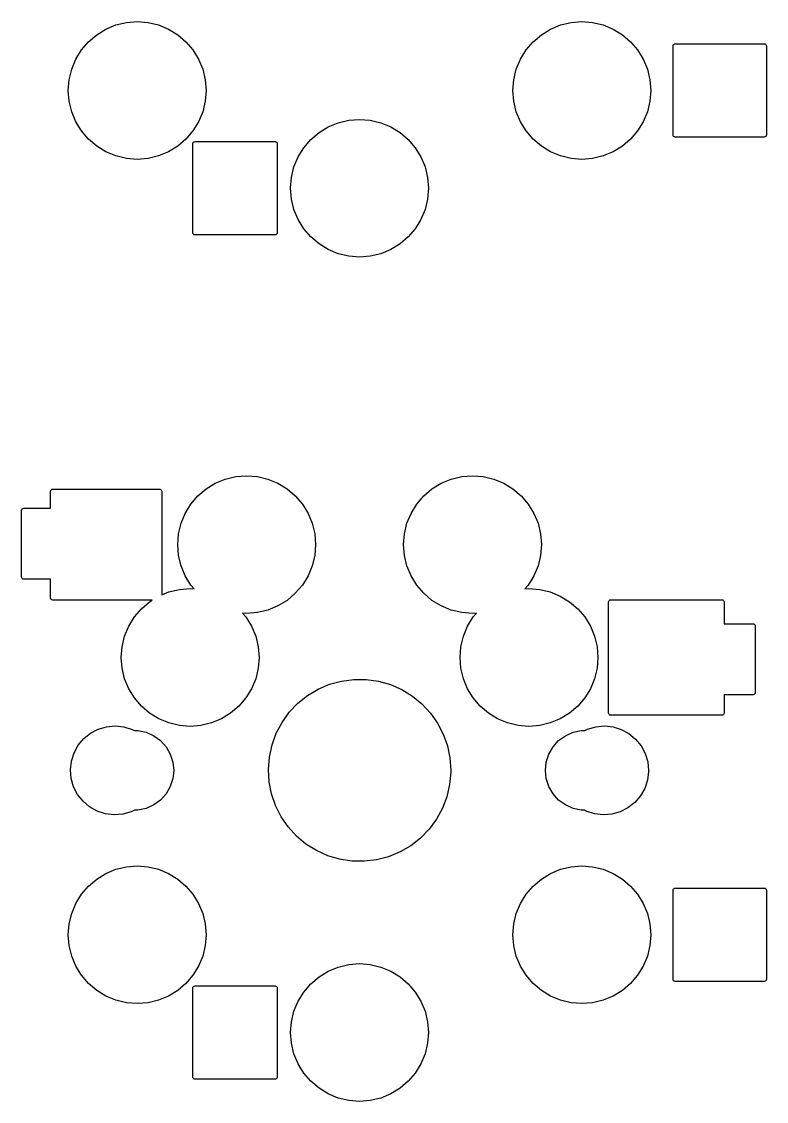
# Model space of a CAD drawing. Extents: x -8 to 140, y -39 to 78.
# Drawn here: x 11.4 to 28.15, y -7.45 to 16.85 of the extents above; entities that cross this region are included whole.
import ezdxf

# ---------------------------------------------------------------- set-up
doc = ezdxf.new("R2010")
doc.units = 0
doc.layers.add('BLACK', color=7, linetype='CONTINUOUS')

msp = doc.modelspace()

# ---------------------------------------------------------------- linework, layer by layer
at = {"layer": 'BLACK', "linetype": 'CONTINUOUS'}
for p, q in [((13.2963, 16.6811), (13.521, 16.7741)), ((13.521, 16.7741), (13.7575, 16.8309)), ((13.7575, 16.8309), (14, 16.85)), ((14, 16.85), (14.2425, 16.8309)), ((14.2425, 16.8309), (14.479, 16.7741)), ((14.479, 16.7741), (14.7037, 16.6811)), ((23.2963, 16.6811), (23.521, 16.7741)), ((23.521, 16.7741), (23.7575, 16.8309)), ((23.7575, 16.8309), (24, 16.85)), ((24, 16.85), (24.2425, 16.8309)), ((24.2425, 16.8309), (24.479, 16.7741)), ((24.479, 16.7741), (24.7037, 16.6811)), ((12.904, 16.396), (13.0889, 16.554)), ((13.0889, 16.554), (13.2963, 16.6811)), ((14.7037, 16.6811), (14.9111, 16.554)), ((14.9111, 16.554), (15.096, 16.396)), ((22.904, 16.396), (23.0889, 16.554)), ((23.0889, 16.554), (23.2963, 16.6811)), ((24.7037, 16.6811), (24.9111, 16.554)), ((24.9111, 16.554), (25.096, 16.396)), ((12.746, 16.2111), (12.904, 16.396)), ((15.096, 16.396), (15.254, 16.2111)), ((22.746, 16.2111), (22.904, 16.396)), ((25.096, 16.396), (25.254, 16.2111)), ((26.05, 16.3), (26.0538, 16.3191)), ((26.05, 14.3), (26.05, 16.3)), ((26.0538, 16.3191), (26.0646, 16.3354)), ((26.0646, 16.3354), (26.0809, 16.3462)), ((26.0809, 16.3462), (26.1, 16.35)), ((26.1, 16.35), (28.1, 16.35)), ((28.1, 16.35), (28.1191, 16.3462)), ((28.1191, 16.3462), (28.1354, 16.3354)), ((28.1354, 16.3354), (28.1462, 16.3191)), ((28.1462, 16.3191), (28.15, 16.3)), ((28.15, 16.3), (28.15, 14.3)), ((12.6189, 16.0037), (12.746, 16.2111)), ((15.254, 16.2111), (15.3811, 16.0037)), ((22.6189, 16.0037), (22.746, 16.2111)), ((25.254, 16.2111), (25.3811, 16.0037)), ((12.5259, 15.779), (12.6189, 16.0037)), ((15.3811, 16.0037), (15.4741, 15.779)), ((22.5259, 15.779), (22.6189, 16.0037)), ((25.3811, 16.0037), (25.4741, 15.779)), ((12.4691, 15.5425), (12.5259, 15.779)), ((15.4741, 15.779), (15.5309, 15.5425)), ((22.4691, 15.5425), (22.5259, 15.779)), ((25.4741, 15.779), (25.5309, 15.5425)), ((12.45, 15.3), (12.4691, 15.5425)), ((15.5309, 15.5425), (15.55, 15.3)), ((22.45, 15.3), (22.4691, 15.5425)), ((25.5309, 15.5425), (25.55, 15.3)), ((12.4691, 15.0575), (12.45, 15.3)), ((15.55, 15.3), (15.5309, 15.0575)), ((22.4691, 15.0575), (22.45, 15.3)), ((25.55, 15.3), (25.5309, 15.0575)), ((12.5259, 14.821), (12.4691, 15.0575)), ((15.5309, 15.0575), (15.4741, 14.821)), ((22.5259, 14.821), (22.4691, 15.0575)), ((25.5309, 15.0575), (25.4741, 14.821)), ((12.6189, 14.5963), (12.5259, 14.821)), ((12.746, 14.3889), (12.6189, 14.5963)), ((15.3811, 14.5963), (15.254, 14.3889)), ((15.4741, 14.821), (15.3811, 14.5963)), ((18.521, 14.5741), (18.7575, 14.6309)), ((18.7575, 14.6309), (19, 14.65)), ((19, 14.65), (19.2425, 14.6309)), ((19.2425, 14.6309), (19.479, 14.5741)), ((22.6189, 14.5963), (22.5259, 14.821)), ((22.746, 14.3889), (22.6189, 14.5963)), ((25.3811, 14.5963), (25.254, 14.3889)), ((25.4741, 14.821), (25.3811, 14.5963)), ((12.904, 14.204), (12.746, 14.3889)), ((15.254, 14.3889), (15.096, 14.204)), ((17.904, 14.196), (18.0889, 14.354)), ((18.0889, 14.354), (18.2963, 14.4811)), ((18.2963, 14.4811), (18.521, 14.5741)), ((19.479, 14.5741), (19.7037, 14.4811)), ((19.7037, 14.4811), (19.9111, 14.354)), ((19.9111, 14.354), (20.096, 14.196)), ((22.904, 14.204), (22.746, 14.3889)), ((25.254, 14.3889), (25.096, 14.204)), ((13.0889, 14.046), (12.904, 14.204)), ((15.096, 14.204), (14.9111, 14.046)), ((15.25, 14.1), (15.2538, 14.1191)), ((15.25, 12.1), (15.25, 14.1)), ((15.2538, 14.1191), (15.2646, 14.1354)), ((15.2646, 14.1354), (15.2809, 14.1462)), ((15.2809, 14.1462), (15.3, 14.15)), ((15.3, 14.15), (17.1, 14.15)), ((17.1, 14.15), (17.1191, 14.1462)), ((17.1191, 14.1462), (17.1354, 14.1354)), ((17.1354, 14.1354), (17.1462, 14.1191)), ((17.1462, 14.1191), (17.15, 14.1)), ((17.15, 14.1), (17.15, 12.1)), ((17.746, 14.0111), (17.904, 14.196)), ((20.096, 14.196), (20.254, 14.0111)), ((23.0889, 14.046), (22.904, 14.204)), ((25.096, 14.204), (24.9111, 14.046)), ((26.0538, 14.2809), (26.05, 14.3)), ((26.0646, 14.2646), (26.0538, 14.2809)), ((26.0809, 14.2538), (26.0646, 14.2646)), ((26.1, 14.25), (26.0809, 14.2538)), ((28.1, 14.25), (26.1, 14.25)), ((28.1191, 14.2538), (28.1, 14.25)), ((28.1354, 14.2646), (28.1191, 14.2538)), ((28.1462, 14.2809), (28.1354, 14.2646)), ((28.15, 14.3), (28.1462, 14.2809)), ((13.2963, 13.9189), (13.0889, 14.046)), ((13.521, 13.8259), (13.2963, 13.9189)), ((14.7037, 13.9189), (14.479, 13.8259)), ((14.9111, 14.046), (14.7037, 13.9189)), ((17.6189, 13.8037), (17.746, 14.0111)), ((20.254, 14.0111), (20.3811, 13.8037)), ((23.2963, 13.9189), (23.0889, 14.046)), ((23.521, 13.8259), (23.2963, 13.9189)), ((24.7037, 13.9189), (24.479, 13.8259)), ((24.9111, 14.046), (24.7037, 13.9189)), ((13.7575, 13.7691), (13.521, 13.8259)), ((14, 13.75), (13.7575, 13.7691)), ((14.2425, 13.7691), (14, 13.75)), ((14.479, 13.8259), (14.2425, 13.7691)), ((17.5259, 13.579), (17.6189, 13.8037)), ((20.3811, 13.8037), (20.4741, 13.579)), ((23.7575, 13.7691), (23.521, 13.8259)), ((24, 13.75), (23.7575, 13.7691)), ((24.2425, 13.7691), (24, 13.75)), ((24.479, 13.8259), (24.2425, 13.7691)), ((17.4691, 13.3425), (17.5259, 13.579)), ((20.4741, 13.579), (20.5309, 13.3425)), ((17.45, 13.1), (17.4691, 13.3425)), ((20.5309, 13.3425), (20.55, 13.1)), ((17.4691, 12.8575), (17.45, 13.1)), ((20.55, 13.1), (20.5309, 12.8575)), ((17.5259, 12.621), (17.4691, 12.8575)), ((20.5309, 12.8575), (20.4741, 12.621)), ((17.6189, 12.3963), (17.5259, 12.621)), ((17.746, 12.1889), (17.6189, 12.3963)), ((20.3811, 12.3963), (20.254, 12.1889)), ((20.4741, 12.621), (20.3811, 12.3963)), ((17.904, 12.004), (17.746, 12.1889)), ((20.254, 12.1889), (20.096, 12.004)), ((15.2538, 12.0809), (15.25, 12.1)), ((15.2646, 12.0646), (15.2538, 12.0809)), ((15.2809, 12.0538), (15.2646, 12.0646)), ((15.3, 12.05), (15.2809, 12.0538)), ((17.1, 12.05), (15.3, 12.05)), ((17.1191, 12.0538), (17.1, 12.05)), ((17.1354, 12.0646), (17.1191, 12.0538)), ((17.1462, 12.0809), (17.1354, 12.0646)), ((17.15, 12.1), (17.1462, 12.0809)), ((18.0889, 11.846), (17.904, 12.004)), ((20.096, 12.004), (19.9111, 11.846)), ((18.2963, 11.7189), (18.0889, 11.846)), ((18.521, 11.6259), (18.2963, 11.7189)), ((19.7037, 11.7189), (19.479, 11.6259)), ((19.9111, 11.846), (19.7037, 11.7189)), ((18.7575, 11.5691), (18.521, 11.6259)), ((19, 11.55), (18.7575, 11.5691)), ((19.2425, 11.5691), (19, 11.55)), ((19.479, 11.6259), (19.2425, 11.5691)), ((15.981, 6.55414), (16.2175, 6.61092)), ((16.2175, 6.61092), (16.46, 6.63)), ((16.46, 6.63), (16.7025, 6.61092)), ((16.7025, 6.61092), (16.939, 6.55414)), ((21.061, 6.55414), (21.2975, 6.61092)), ((21.2975, 6.61092), (21.54, 6.63)), ((21.54, 6.63), (21.7825, 6.61092)), ((21.7825, 6.61092), (22.019, 6.55414)), ((12.0646, 6.31535), (12.0809, 6.32619)), ((12.0809, 6.32619), (12.1, 6.33)), ((12.1, 6.33), (14.5, 6.33)), ((14.5, 6.33), (14.5191, 6.32619)), ((14.5191, 6.32619), (14.5354, 6.31535)), ((15.364, 6.17602), (15.5489, 6.33398)), ((15.5489, 6.33398), (15.7563, 6.46106)), ((15.7563, 6.46106), (15.981, 6.55414)), ((16.939, 6.55414), (17.1637, 6.46106)), ((17.1637, 6.46106), (17.3711, 6.33398)), ((17.3711, 6.33398), (17.556, 6.17602)), ((20.444, 6.17602), (20.6289, 6.33398)), ((20.6289, 6.33398), (20.8363, 6.46106)), ((20.8363, 6.46106), (21.061, 6.55414)), ((22.019, 6.55414), (22.2437, 6.46106)), ((22.2437, 6.46106), (22.4511, 6.33398)), ((22.4511, 6.33398), (22.636, 6.17602)), ((12.05, 6.28), (12.0538, 6.29913)), ((12.05, 5.9), (12.05, 6.28)), ((12.0538, 6.29913), (12.0646, 6.31535)), ((14.5354, 6.31535), (14.5462, 6.29913)), ((14.5462, 6.29913), (14.55, 6.28)), ((14.55, 6.28), (14.55, 3.94744)), ((15.206, 5.99107), (15.364, 6.17602)), ((17.556, 6.17602), (17.714, 5.99107)), ((20.286, 5.99107), (20.444, 6.17602)), ((22.636, 6.17602), (22.794, 5.99107)), ((11.4, 5.85), (11.4038, 5.86913)), ((11.4, 4.35), (11.4, 5.85)), ((11.4038, 5.86913), (11.4146, 5.88535)), ((11.4146, 5.88535), (11.4309, 5.89619)), ((11.4309, 5.89619), (11.45, 5.9)), ((11.45, 5.9), (12.05, 5.9)), ((15.0789, 5.78368), (15.206, 5.99107)), ((17.714, 5.99107), (17.8411, 5.78368)), ((20.1589, 5.78368), (20.286, 5.99107)), ((22.794, 5.99107), (22.9211, 5.78368)), ((14.9859, 5.55898), (15.0789, 5.78368)), ((17.8411, 5.78368), (17.9341, 5.55898)), ((20.0659, 5.55898), (20.1589, 5.78368)), ((22.9211, 5.78368), (23.0141, 5.55898)), ((14.9291, 5.32247), (14.9859, 5.55898)), ((17.9341, 5.55898), (17.9909, 5.32247)), ((20.0091, 5.32247), (20.0659, 5.55898)), ((23.0141, 5.55898), (23.0709, 5.32247)), ((14.91, 5.08), (14.9291, 5.32247)), ((17.9909, 5.32247), (18.01, 5.08)), ((19.99, 5.08), (20.0091, 5.32247)), ((23.0709, 5.32247), (23.09, 5.08)), ((14.9291, 4.83753), (14.91, 5.08)), ((18.01, 5.08), (17.9909, 4.83753)), ((20.0091, 4.83753), (19.99, 5.08)), ((23.09, 5.08), (23.0709, 4.83753)), ((14.9859, 4.60102), (14.9291, 4.83753)), ((17.9909, 4.83753), (17.9341, 4.60102)), ((20.0659, 4.60102), (20.0091, 4.83753)), ((23.0709, 4.83753), (23.0141, 4.60102)), ((15.0789, 4.37631), (14.9859, 4.60102)), ((15.206, 4.16893), (15.0789, 4.37631)), ((17.8411, 4.37631), (17.714, 4.16893)), ((17.9341, 4.60102), (17.8411, 4.37631)), ((20.1589, 4.37631), (20.0659, 4.60102)), ((20.286, 4.16893), (20.1589, 4.37631)), ((22.9211, 4.37631), (22.794, 4.16893)), ((23.0141, 4.60102), (22.9211, 4.37631)), ((11.4038, 4.33087), (11.4, 4.35)), ((11.4146, 4.31464), (11.4038, 4.33087)), ((11.4309, 4.30381), (11.4146, 4.31464)), ((11.45, 4.3), (11.4309, 4.30381)), ((12.05, 4.3), (11.45, 4.3)), ((12.05, 3.88), (12.05, 4.3)), ((15.2794, 4.08296), (15.206, 4.16893)), ((17.714, 4.16893), (17.556, 3.98398)), ((20.444, 3.98398), (20.286, 4.16893)), ((22.794, 4.16893), (22.7205, 4.08296)), ((14.55, 3.94744), (14.711, 4.01414)), ((14.711, 4.01414), (14.9475, 4.07092)), ((14.9475, 4.07092), (15.19, 4.09)), ((15.19, 4.09), (15.2794, 4.08296)), ((17.556, 3.98398), (17.3711, 3.82602)), ((20.6289, 3.82602), (20.444, 3.98398)), ((22.7205, 4.08296), (22.81, 4.09)), ((22.81, 4.09), (23.0525, 4.07092)), ((23.0525, 4.07092), (23.289, 4.01414)), ((23.289, 4.01414), (23.5137, 3.92106)), ((23.5137, 3.92106), (23.7211, 3.79398)), ((12.0538, 3.86087), (12.05, 3.88)), ((12.0646, 3.84464), (12.0538, 3.86087)), ((12.0809, 3.83381), (12.0646, 3.84464)), ((12.1, 3.83), (12.0809, 3.83381)), ((14.3377, 3.83), (12.1, 3.83)), ((14.094, 3.63602), (14.2789, 3.79398)), ((14.2789, 3.79398), (14.3377, 3.83)), ((17.1637, 3.69894), (16.939, 3.60586)), ((17.3711, 3.82602), (17.1637, 3.69894)), ((20.8363, 3.69894), (20.6289, 3.82602)), ((21.061, 3.60586), (20.8363, 3.69894)), ((23.7211, 3.79398), (23.906, 3.63602)), ((24.6, 3.79), (24.6038, 3.80913)), ((24.6, 1.29), (24.6, 3.79)), ((24.6038, 3.80913), (24.6146, 3.82536)), ((24.6146, 3.82536), (24.6309, 3.8362)), ((24.6309, 3.8362), (24.65, 3.84)), ((24.65, 3.84), (27.15, 3.84)), ((27.15, 3.84), (27.1691, 3.8362)), ((27.1691, 3.8362), (27.1854, 3.82536)), ((27.1854, 3.82536), (27.1962, 3.80913)), ((27.1962, 3.80913), (27.2, 3.79)), ((27.2, 3.79), (27.2, 3.3)), ((13.8089, 3.24369), (13.936, 3.45107)), ((13.936, 3.45107), (14.094, 3.63602)), ((16.46, 3.53), (16.3705, 3.53704)), ((16.3705, 3.53704), (16.444, 3.45107)), ((16.444, 3.45107), (16.5711, 3.24369)), ((16.7025, 3.54908), (16.46, 3.53)), ((16.939, 3.60586), (16.7025, 3.54908)), ((21.2975, 3.54908), (21.061, 3.60586)), ((21.54, 3.53), (21.2975, 3.54908)), ((21.4289, 3.24368), (21.556, 3.45107)), ((21.6295, 3.53704), (21.54, 3.53)), ((21.556, 3.45107), (21.6295, 3.53704)), ((23.906, 3.63602), (24.064, 3.45107)), ((24.064, 3.45107), (24.1911, 3.24368)), ((13.7159, 3.01898), (13.8089, 3.24369)), ((16.5711, 3.24369), (16.6641, 3.01898)), ((21.3359, 3.01898), (21.4289, 3.24368)), ((24.1911, 3.24368), (24.2841, 3.01898)), ((27.2, 3.3), (27.85, 3.3)), ((27.85, 3.3), (27.8691, 3.29619)), ((27.8691, 3.29619), (27.8854, 3.28536)), ((27.8854, 3.28536), (27.8962, 3.26913)), ((27.8962, 3.26913), (27.9, 3.25)), ((27.9, 3.25), (27.9, 1.75)), ((13.6591, 2.78247), (13.7159, 3.01898)), ((16.6641, 3.01898), (16.7209, 2.78247)), ((21.2791, 2.78247), (21.3359, 3.01898)), ((24.2841, 3.01898), (24.3409, 2.78247)), ((13.64, 2.54), (13.6591, 2.78247)), ((16.7209, 2.78247), (16.74, 2.54)), ((21.26, 2.54), (21.2791, 2.78247)), ((24.3409, 2.78247), (24.36, 2.54)), ((13.6591, 2.29753), (13.64, 2.54)), ((16.74, 2.54), (16.7209, 2.29753)), ((21.2791, 2.29753), (21.26, 2.54)), ((24.36, 2.54), (24.3409, 2.29753)), ((13.7159, 2.06102), (13.6591, 2.29753)), ((16.7209, 2.29753), (16.6641, 2.06102)), ((21.3359, 2.06102), (21.2791, 2.29753)), ((24.3409, 2.29753), (24.2841, 2.06102)), ((13.8089, 1.83632), (13.7159, 2.06102)), ((16.6641, 2.06102), (16.5711, 1.83632)), ((18.3258, 1.93597), (18.5948, 2.00956)), ((18.5948, 2.00956), (18.8713, 2.04595)), ((18.8713, 2.04595), (19.1501, 2.04449)), ((19.1501, 2.04449), (19.4262, 2.0052)), ((19.4262, 2.0052), (19.6944, 1.92881)), ((21.4289, 1.83631), (21.3359, 2.06102)), ((24.2841, 2.06102), (24.1911, 1.83631)), ((13.936, 1.62893), (13.8089, 1.83632)), ((16.5711, 1.83632), (16.444, 1.62893)), ((17.83, 1.68336), (18.0693, 1.82656)), ((18.0693, 1.82656), (18.3258, 1.93597)), ((19.6944, 1.92881), (19.9498, 1.81672)), ((19.9498, 1.81672), (20.1875, 1.67101)), ((21.556, 1.62893), (21.4289, 1.83631)), ((24.1911, 1.83631), (24.064, 1.62893)), ((27.8691, 1.70381), (27.85, 1.7)), ((27.8854, 1.71464), (27.8691, 1.70381)), ((27.8962, 1.73087), (27.8854, 1.71464)), ((27.9, 1.75), (27.8962, 1.73087)), ((14.094, 1.44398), (13.936, 1.62893)), ((16.444, 1.62893), (16.286, 1.44398)), ((17.4204, 1.30672), (17.6124, 1.509)), ((17.6124, 1.509), (17.83, 1.68336)), ((20.1875, 1.67101), (20.4033, 1.49439)), ((20.4033, 1.49439), (20.5931, 1.29011)), ((21.714, 1.44398), (21.556, 1.62893)), ((24.064, 1.62893), (23.906, 1.44398)), ((27.85, 1.7), (27.2, 1.7)), ((27.2, 1.7), (27.2, 1.29)), ((14.2789, 1.28602), (14.094, 1.44398)), ((14.4863, 1.15894), (14.2789, 1.28602)), ((16.1011, 1.28602), (15.8937, 1.15894)), ((16.286, 1.44398), (16.1011, 1.28602)), ((17.2577, 1.08026), (17.4204, 1.30672)), ((20.5931, 1.29011), (20.7535, 1.06195)), ((21.8989, 1.28602), (21.714, 1.44398)), ((22.1063, 1.15894), (21.8989, 1.28602)), ((23.7211, 1.28602), (23.5137, 1.15894)), ((23.906, 1.44398), (23.7211, 1.28602)), ((24.6038, 1.27087), (24.6, 1.29)), ((24.6146, 1.25465), (24.6038, 1.27087)), ((24.6309, 1.24381), (24.6146, 1.25465)), ((24.65, 1.24), (24.6309, 1.24381)), ((27.15, 1.24), (24.65, 1.24)), ((27.1691, 1.24381), (27.15, 1.24)), ((27.1854, 1.25465), (27.1691, 1.24381)), ((27.1962, 1.27087), (27.1854, 1.25465)), ((27.2, 1.29), (27.1962, 1.27087)), ((13.1254, 0.92718), (13.3126, 0.98229)), ((13.3126, 0.98229), (13.507, 0.99998)), ((13.507, 0.99998), (13.7011, 0.97957)), ((13.7011, 0.97957), (13.8875, 0.92186)), ((14.711, 1.06586), (14.4863, 1.15894)), ((14.9475, 1.00908), (14.711, 1.06586)), ((15.19, 0.99), (14.9475, 1.00908)), ((15.4325, 1.00908), (15.19, 0.99)), ((15.669, 1.06586), (15.4325, 1.00908)), ((15.8937, 1.15894), (15.669, 1.06586)), ((17.1272, 0.83381), (17.2577, 1.08026)), ((20.7535, 1.06195), (20.8814, 0.81415)), ((22.331, 1.06586), (22.1063, 1.15894)), ((22.5675, 1.00908), (22.331, 1.06586)), ((22.81, 0.99), (22.5675, 1.00908)), ((23.0525, 1.00908), (22.81, 0.99)), ((23.289, 1.06586), (23.0525, 1.00908)), ((23.5137, 1.15894), (23.289, 1.06586)), ((24.1254, 0.92718), (24.3126, 0.98229)), ((24.3126, 0.98229), (24.507, 0.99998)), ((24.507, 0.99998), (24.7011, 0.97957)), ((24.7011, 0.97957), (24.8875, 0.92186)), ((12.8003, 0.71447), (12.9524, 0.83676)), ((12.9524, 0.83676), (13.1254, 0.92718)), ((13.8875, 0.92186), (13.9371, 0.89507)), ((13.9371, 0.89507), (14.0141, 0.89507)), ((14.0141, 0.89507), (14.1981, 0.85595)), ((14.1981, 0.85595), (14.37, 0.77942)), ((14.37, 0.77942), (14.5222, 0.66883)), ((17.0314, 0.57193), (17.1272, 0.83381)), ((20.8814, 0.81415), (20.9745, 0.55129)), ((23.4778, 0.66883), (23.63, 0.77942)), ((23.63, 0.77942), (23.8019, 0.85595)), ((23.8019, 0.85595), (23.9859, 0.89507)), ((23.9859, 0.89507), (24.064, 0.89507)), ((24.064, 0.89507), (24.1254, 0.92718)), ((24.8875, 0.92186), (25.0592, 0.82904)), ((25.0592, 0.82904), (25.2096, 0.70463)), ((12.5809, 0.39394), (12.6749, 0.56497)), ((12.6749, 0.56497), (12.8003, 0.71447)), ((14.5222, 0.66883), (14.6481, 0.52901)), ((14.6481, 0.52901), (14.7422, 0.36606)), ((16.972, 0.29947), (17.0314, 0.57193)), ((20.9745, 0.55129), (21.031, 0.27822)), ((23.2578, 0.36606), (23.3519, 0.52901)), ((23.3519, 0.52901), (23.4778, 0.66883)), ((25.2096, 0.70463), (25.3329, 0.55339)), ((25.3329, 0.55339), (25.4245, 0.38107)), ((12.5219, 0.20791), (12.5809, 0.39394)), ((14.7422, 0.36606), (14.8003, 0.18712)), ((16.9501, 0.02147), (16.972, 0.29947)), ((21.031, 0.27822), (21.05, 0)), ((23.1997, 0.18712), (23.2578, 0.36606)), ((25.4245, 0.38107), (25.481, 0.19423)), ((12.5001, 0.01396), (12.5219, 0.20791)), ((12.5164, -0.18052), (12.5001, 0.01396)), ((14.8003, 0.18712), (14.82, 0)), ((14.82, 0), (14.8003, -0.18712)), ((16.9662, -0.25693), (16.9501, 0.02147)), ((21.05, 0), (21.0495, -0.04293)), ((23.18, 0), (23.1997, 0.18712)), ((23.1997, -0.18712), (23.18, 0)), ((25.481, 0.19423), (25.5, 0)), ((25.5, 0), (25.4996, -0.02792)), ((12.5702, -0.36812), (12.5164, -0.18052)), ((14.8003, -0.18712), (14.7422, -0.36606)), ((21.0495, -0.04293), (21.0248, -0.32069)), ((23.2578, -0.36606), (23.1997, -0.18712)), ((25.4751, -0.22155), (25.4135, -0.40674)), ((25.4996, -0.02792), (25.4751, -0.22155)), ((12.6594, -0.54171), (12.5702, -0.36812)), ((14.7422, -0.36606), (14.6481, -0.52901)), ((17.0199, -0.53058), (16.9662, -0.25693)), ((21.0248, -0.32069), (20.9625, -0.59252)), ((23.3519, -0.52901), (23.2578, -0.36606)), ((25.4135, -0.40674), (25.3171, -0.57643)), ((12.7807, -0.69466), (12.6594, -0.54171)), ((12.9293, -0.82115), (12.7807, -0.69466)), ((14.5222, -0.66883), (14.37, -0.77942)), ((14.6481, -0.52901), (14.5222, -0.66883)), ((17.1102, -0.79441), (17.0199, -0.53058)), ((20.9625, -0.59252), (20.8639, -0.85338)), ((23.4778, -0.66883), (23.3519, -0.52901)), ((23.63, -0.77942), (23.4778, -0.66883)), ((25.1896, -0.72417), (25.0358, -0.84433)), ((25.3171, -0.57643), (25.1896, -0.72417)), ((13.0997, -0.91636), (12.9293, -0.82115)), ((13.2853, -0.97667), (13.0997, -0.91636)), ((13.8616, -0.93232), (13.6736, -0.98481)), ((13.9354, -0.89507), (13.8616, -0.93232)), ((14.0141, -0.89507), (13.9354, -0.89507)), ((14.1981, -0.85595), (14.0141, -0.89507)), ((14.37, -0.77942), (14.1981, -0.85595)), ((17.2355, -1.04353), (17.1102, -0.79441)), ((20.8639, -0.85338), (20.7309, -1.09844)), ((23.8019, -0.85595), (23.63, -0.77942)), ((23.9859, -0.89507), (23.8019, -0.85595)), ((24.0616, -0.89507), (23.9859, -0.89507)), ((24.0997, -0.91636), (24.0616, -0.89507)), ((24.2853, -0.97667), (24.0997, -0.91636)), ((24.8616, -0.93232), (24.6736, -0.98481)), ((25.0358, -0.84433), (24.8616, -0.93232)), ((13.4791, -0.99978), (13.2853, -0.97667)), ((13.6736, -0.98481), (13.4791, -0.99978)), ((17.3934, -1.27335), (17.2355, -1.04353)), ((20.7309, -1.09844), (20.5658, -1.32319)), ((24.4791, -0.99978), (24.2853, -0.97667)), ((24.6736, -0.98481), (24.4791, -0.99978)), ((17.5811, -1.47961), (17.3934, -1.27335)), ((20.5658, -1.32319), (20.3717, -1.52345)), ((17.795, -1.65848), (17.5811, -1.47961)), ((18.0313, -1.80667), (17.795, -1.65848)), ((20.1523, -1.69551), (19.9115, -1.83621)), ((20.3717, -1.52345), (20.1523, -1.69551)), ((18.2854, -1.92143), (18.0313, -1.80667)), ((18.5528, -2.00063), (18.2854, -1.92143)), ((19.6539, -1.94293), (19.3841, -2.01369)), ((19.9115, -1.83621), (19.6539, -1.94293)), ((13.521, -2.22586), (13.7575, -2.16908)), ((13.7575, -2.16908), (14, -2.15)), ((14, -2.15), (14.2425, -2.16908)), ((14.2425, -2.16908), (14.479, -2.22586)), ((18.8285, -2.04281), (18.5528, -2.00063)), ((19.1073, -2.04719), (18.8285, -2.04281)), ((19.3841, -2.01369), (19.1073, -2.04719)), ((23.521, -2.22586), (23.7575, -2.16908)), ((23.7575, -2.16908), (24, -2.15)), ((24, -2.15), (24.2425, -2.16908)), ((24.2425, -2.16908), (24.479, -2.22586)), ((13.0889, -2.44602), (13.2963, -2.31894)), ((13.2963, -2.31894), (13.521, -2.22586)), ((14.479, -2.22586), (14.7037, -2.31894)), ((14.7037, -2.31894), (14.9111, -2.44602)), ((23.0889, -2.44602), (23.2963, -2.31894)), ((23.2963, -2.31894), (23.521, -2.22586)), ((24.479, -2.22586), (24.7037, -2.31894)), ((24.7037, -2.31894), (24.9111, -2.44602)), ((12.746, -2.78893), (12.904, -2.60398)), ((12.904, -2.60398), (13.0889, -2.44602)), ((14.9111, -2.44602), (15.096, -2.60398)), ((15.096, -2.60398), (15.254, -2.78893)), ((22.746, -2.78893), (22.904, -2.60398)), ((22.904, -2.60398), (23.0889, -2.44602)), ((24.9111, -2.44602), (25.096, -2.60398)), ((25.096, -2.60398), (25.254, -2.78893)), ((26.0538, -2.68087), (26.0646, -2.66464)), ((26.0646, -2.66464), (26.0809, -2.65381)), ((26.0809, -2.65381), (26.1, -2.65)), ((26.1, -2.65), (28.1, -2.65)), ((28.1, -2.65), (28.1191, -2.65381)), ((28.1191, -2.65381), (28.1354, -2.66464)), ((28.1354, -2.66464), (28.1462, -2.68087)), ((12.6189, -2.99632), (12.746, -2.78893)), ((15.254, -2.78893), (15.3811, -2.99632)), ((22.6189, -2.99632), (22.746, -2.78893)), ((25.254, -2.78893), (25.3811, -2.99632)), ((26.05, -2.7), (26.0538, -2.68087)), ((26.05, -4.7), (26.05, -2.7)), ((28.1462, -2.68087), (28.15, -2.7)), ((28.15, -2.7), (28.15, -4.7)), ((12.5259, -3.22102), (12.6189, -2.99632)), ((15.3811, -2.99632), (15.4741, -3.22102)), ((22.5259, -3.22102), (22.6189, -2.99632)), ((25.3811, -2.99632), (25.4741, -3.22102)), ((12.4691, -3.45753), (12.5259, -3.22102)), ((15.4741, -3.22102), (15.5309, -3.45753)), ((22.4691, -3.45753), (22.5259, -3.22102)), ((25.4741, -3.22102), (25.5309, -3.45753)), ((12.45, -3.7), (12.4691, -3.45753)), ((15.5309, -3.45753), (15.55, -3.7)), ((22.45, -3.7), (22.4691, -3.45753)), ((25.5309, -3.45753), (25.55, -3.7)), ((12.4691, -3.94247), (12.45, -3.7)), ((15.55, -3.7), (15.5309, -3.94247)), ((22.4691, -3.94247), (22.45, -3.7)), ((25.55, -3.7), (25.5309, -3.94247)), ((12.5259, -4.17898), (12.4691, -3.94247)), ((15.5309, -3.94247), (15.4741, -4.17898)), ((22.5259, -4.17898), (22.4691, -3.94247)), ((25.5309, -3.94247), (25.4741, -4.17898)), ((12.6189, -4.40368), (12.5259, -4.17898)), ((15.4741, -4.17898), (15.3811, -4.40368)), ((18.521, -4.42586), (18.7575, -4.36908)), ((18.7575, -4.36908), (19, -4.35)), ((19, -4.35), (19.2425, -4.36908)), ((19.2425, -4.36908), (19.479, -4.42586)), ((22.6189, -4.40368), (22.5259, -4.17898)), ((25.4741, -4.17898), (25.3811, -4.40368)), ((12.746, -4.61107), (12.6189, -4.40368)), ((12.904, -4.79602), (12.746, -4.61107)), ((15.254, -4.61107), (15.096, -4.79602)), ((15.3811, -4.40368), (15.254, -4.61107)), ((18.0889, -4.64602), (18.2963, -4.51894)), ((18.2963, -4.51894), (18.521, -4.42586)), ((19.479, -4.42586), (19.7037, -4.51894)), ((19.7037, -4.51894), (19.9111, -4.64602)), ((22.746, -4.61107), (22.6189, -4.40368)), ((22.904, -4.79602), (22.746, -4.61107)), ((25.254, -4.61107), (25.096, -4.79602)), ((25.3811, -4.40368), (25.254, -4.61107)), ((13.0889, -4.95398), (12.904, -4.79602)), ((15.096, -4.79602), (14.9111, -4.95398)), ((15.2646, -4.86464), (15.2809, -4.85381)), ((15.2809, -4.85381), (15.3, -4.85)), ((15.3, -4.85), (17.1, -4.85)), ((17.1, -4.85), (17.1191, -4.85381)), ((17.1191, -4.85381), (17.1354, -4.86464)), ((17.746, -4.98893), (17.904, -4.80398)), ((17.904, -4.80398), (18.0889, -4.64602)), ((19.9111, -4.64602), (20.096, -4.80398)), ((20.096, -4.80398), (20.254, -4.98893)), ((23.0889, -4.95398), (22.904, -4.79602)), ((25.096, -4.79602), (24.9111, -4.95398)), ((26.0538, -4.71913), (26.05, -4.7)), ((26.0646, -4.73536), (26.0538, -4.71913)), ((26.0809, -4.74619), (26.0646, -4.73536)), ((26.1, -4.75), (26.0809, -4.74619)), ((28.1, -4.75), (26.1, -4.75)), ((28.1191, -4.74619), (28.1, -4.75)), ((28.1354, -4.73536), (28.1191, -4.74619)), ((28.1462, -4.71913), (28.1354, -4.73536)), ((28.15, -4.7), (28.1462, -4.71913)), ((13.2963, -5.08106), (13.0889, -4.95398)), ((13.521, -5.17414), (13.2963, -5.08106)), ((14.7037, -5.08106), (14.479, -5.17414)), ((14.9111, -4.95398), (14.7037, -5.08106)), ((15.25, -4.9), (15.2538, -4.88087)), ((15.25, -6.9), (15.25, -4.9)), ((15.2538, -4.88087), (15.2646, -4.86464)), ((17.1354, -4.86464), (17.1462, -4.88087)), ((17.1462, -4.88087), (17.15, -4.9)), ((17.15, -4.9), (17.15, -6.9)), ((17.6189, -5.19631), (17.746, -4.98893)), ((20.254, -4.98893), (20.3811, -5.19631)), ((23.2963, -5.08106), (23.0889, -4.95398)), ((23.521, -5.17414), (23.2963, -5.08106)), ((24.7037, -5.08106), (24.479, -5.17414)), ((24.9111, -4.95398), (24.7037, -5.08106)), ((13.7575, -5.23092), (13.521, -5.17414)), ((14, -5.25), (13.7575, -5.23092)), ((14.2425, -5.23092), (14, -5.25)), ((14.479, -5.17414), (14.2425, -5.23092)), ((17.5259, -5.42102), (17.6189, -5.19631)), ((20.3811, -5.19631), (20.4741, -5.42102)), ((23.7575, -5.23092), (23.521, -5.17414)), ((24, -5.25), (23.7575, -5.23092)), ((24.2425, -5.23092), (24, -5.25)), ((24.479, -5.17414), (24.2425, -5.23092)), ((17.4691, -5.65753), (17.5259, -5.42102)), ((20.4741, -5.42102), (20.5309, -5.65753)), ((17.45, -5.9), (17.4691, -5.65753)), ((20.5309, -5.65753), (20.55, -5.9)), ((17.4691, -6.14247), (17.45, -5.9)), ((20.55, -5.9), (20.5309, -6.14247)), ((17.5259, -6.37898), (17.4691, -6.14247)), ((20.5309, -6.14247), (20.4741, -6.37898)), ((17.6189, -6.60368), (17.5259, -6.37898)), ((20.4741, -6.37898), (20.3811, -6.60368)), ((17.746, -6.81107), (17.6189, -6.60368)), ((20.3811, -6.60368), (20.254, -6.81107)), ((15.2538, -6.91913), (15.25, -6.9)), ((15.2646, -6.93535), (15.2538, -6.91913)), ((15.2809, -6.94619), (15.2646, -6.93535)), ((15.3, -6.95), (15.2809, -6.94619)), ((17.1, -6.95), (15.3, -6.95)), ((17.1191, -6.94619), (17.1, -6.95)), ((17.1354, -6.93535), (17.1191, -6.94619)), ((17.1462, -6.91913), (17.1354, -6.93535)), ((17.15, -6.9), (17.1462, -6.91913)), ((17.904, -6.99602), (17.746, -6.81107)), ((18.0889, -7.15398), (17.904, -6.99602)), ((20.096, -6.99602), (19.9111, -7.15398)), ((20.254, -6.81107), (20.096, -6.99602)), ((18.2963, -7.28106), (18.0889, -7.15398)), ((18.521, -7.37414), (18.2963, -7.28106)), ((19.7037, -7.28106), (19.479, -7.37414)), ((19.9111, -7.15398), (19.7037, -7.28106)), ((18.7575, -7.43092), (18.521, -7.37414)), ((19, -7.45), (18.7575, -7.43092)), ((19.2425, -7.43092), (19, -7.45)), ((19.479, -7.37414), (19.2425, -7.43092))]:
    msp.add_line(p, q, dxfattribs=at)

doc.saveas('drawing.dxf')
